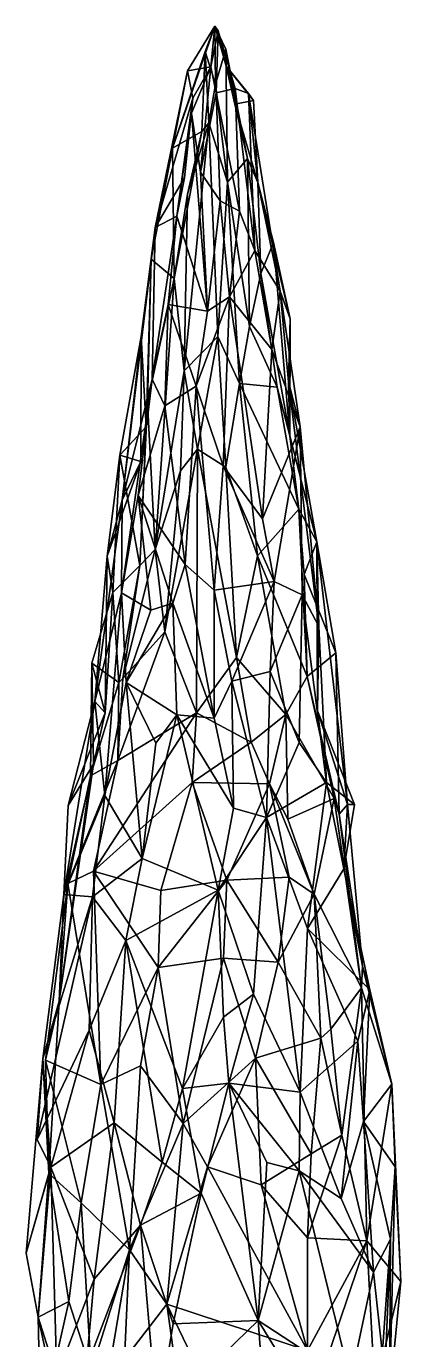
# Model space of a CAD drawing. Extents: x -32.9 to 43.9, y -5.6 to 4.3.
# Drawn here: x 16.423 to 17.236, y 1.401 to 4.252 of the extents above; entities that cross this region are included whole.
import ezdxf

# ---------------------------------------------------------------- set-up
doc = ezdxf.new("R2010")
doc.units = 0
doc.layers.add('Mesh28', color=84, linetype='CONTINUOUS')

msp = doc.modelspace()

# ---------------------------------------------------------------- meshes
at = {"layer": 'Mesh28', "color": 84}
mesh = msp.add_polyface(dxfattribs=at)
corners = [(16.876772, 4.116611, -39.86496), (16.857472, 4.164695, -39.933616), (16.906159, 4.105931, -39.914734), (16.919345, 3.764742, -39.831693), (16.876772, 4.116611, -39.86496), (16.906159, 4.105931, -39.914734), (16.919345, 3.764742, -39.831693), (16.885936, 3.850032, -39.807013), (16.876772, 4.116611, -39.86496), (16.835479, 4.107013, -39.849235), (16.839941, 4.241869, -39.900574), (16.876772, 4.116611, -39.86496), (16.835479, 4.107013, -39.849235), (16.82394, 4.163579, -39.917565), (16.839941, 4.241869, -39.900574), (16.766774, 3.922232, -39.906361), (16.784767, 4.095188, -39.916974), (16.750562, 3.839637, -39.853462), (16.703166, 3.814591, -39.902758), (16.740767, 3.987175, -39.989406), (16.773513, 4.154432, -39.937886), (16.740767, 3.987175, -39.989406), (16.832716, 4.251515, -39.934559), (16.773513, 4.154432, -39.937886), (16.819615, 4.042203, -40.011017), (16.811485, 4.196697, -39.970204), (16.804417, 4.023118, -39.981887), (16.860532, 3.913082, -40.025332), (16.903666, 3.964512, -40.025263), (16.856422, 4.201807, -39.973559), (16.903666, 3.964512, -40.025263), (16.92623, 3.912404, -39.957849), (16.875947, 4.082152, -39.968313), (16.916787, 4.090398, -39.94149), (16.857472, 4.164695, -39.933616), (16.875947, 4.082152, -39.968313), (16.903666, 3.964512, -40.025263), (16.875947, 4.082152, -39.968313), (16.856422, 4.201807, -39.973559), (16.860532, 3.913082, -40.025332), (16.833841, 4.125896, -39.984315), (16.819615, 4.042203, -40.011017), (16.766024, 3.503668, -40.086616), (16.819615, 4.042203, -40.011017), (16.773718, 3.887388, -40.052294), (16.694534, 3.745658, -39.970388), (16.744723, 3.703802, -40.037571), (16.740767, 3.987175, -39.989406), (16.740767, 3.987175, -39.989406), (16.811485, 4.196697, -39.970204), (16.832716, 4.251515, -39.934559), (16.804417, 4.023118, -39.981887), (16.811485, 4.196697, -39.970204), (16.740767, 3.987175, -39.989406), (16.766774, 3.922232, -39.906361), (16.703166, 3.814591, -39.902758), (16.784767, 4.095188, -39.916974), (16.703166, 3.814591, -39.902758), (16.766774, 3.922232, -39.906361), (16.750562, 3.839637, -39.853462), (16.78235, 4.063021, -39.868527), (16.784767, 4.095188, -39.916974), (16.82394, 4.163579, -39.917565), (16.750562, 3.839637, -39.853462), (16.784767, 4.095188, -39.916974), (16.78235, 4.063021, -39.868527), (16.801563, 3.934867, -39.818959), (16.835479, 4.107013, -39.849235), (16.844659, 3.872961, -39.829765), (16.885936, 3.850032, -39.807013), (16.844659, 3.872961, -39.829765), (16.835479, 4.107013, -39.849235), (16.835479, 4.107013, -39.849235), (16.876772, 4.116611, -39.86496), (16.885936, 3.850032, -39.807013), (16.974556, 3.676275, -39.884654), (16.906159, 4.105931, -39.914734), (16.92623, 3.912404, -39.957849), (16.906159, 4.105931, -39.914734), (16.857472, 4.164695, -39.933616), (16.916787, 4.090398, -39.94149), (16.82394, 4.163579, -39.917565), (16.784767, 4.095188, -39.916974), (16.773513, 4.154432, -39.937886), (16.773513, 4.154432, -39.937886), (16.832716, 4.251515, -39.934559), (16.82394, 4.163579, -39.917565), (16.801563, 3.934867, -39.818959), (16.82394, 4.163579, -39.917565), (16.835479, 4.107013, -39.849235), (16.78235, 4.063021, -39.868527), (16.82394, 4.163579, -39.917565), (16.801563, 3.934867, -39.818959), (16.819615, 4.042203, -40.011017), (16.804417, 4.023118, -39.981887), (16.773718, 3.887388, -40.052294), (16.839941, 4.241869, -39.900574), (16.832716, 4.251515, -39.934559), (16.857472, 4.164695, -39.933616), (16.857472, 4.164695, -39.933616), (16.832716, 4.251515, -39.934559), (16.856422, 4.201807, -39.973559), (16.856422, 4.201807, -39.973559), (16.832716, 4.251515, -39.934559), (16.833841, 4.125896, -39.984315), (16.833841, 4.125896, -39.984315), (16.832716, 4.251515, -39.934559), (16.811485, 4.196697, -39.970204), (16.82394, 4.163579, -39.917565), (16.832716, 4.251515, -39.934559), (16.839941, 4.241869, -39.900574), (16.860532, 3.913082, -40.025332), (16.856422, 4.201807, -39.973559), (16.833841, 4.125896, -39.984315), (16.857472, 4.164695, -39.933616), (16.856422, 4.201807, -39.973559), (16.875947, 4.082152, -39.968313), (16.92623, 3.912404, -39.957849), (16.916787, 4.090398, -39.94149), (16.875947, 4.082152, -39.968313), (16.932358, 3.714574, -40.017528), (16.960042, 3.782529, -39.990153), (16.92623, 3.912404, -39.957849), (16.92623, 3.912404, -39.957849), (16.903666, 3.964512, -40.025263), (16.932358, 3.714574, -40.017528), (16.90767, 3.599933, -40.062051), (16.903666, 3.964512, -40.025263), (16.860532, 3.913082, -40.025332), (16.816903, 3.63292, -39.789718), (16.750562, 3.839637, -39.853462), (16.78235, 4.063021, -39.868527), (16.78235, 4.063021, -39.868527), (16.801563, 3.934867, -39.818959), (16.816903, 3.63292, -39.789718), (16.839353, 3.578186, -40.091116), (16.860532, 3.913082, -40.025332), (16.819615, 4.042203, -40.011017), (16.833841, 4.125896, -39.984315), (16.811485, 4.196697, -39.970204), (16.819615, 4.042203, -40.011017), (16.773718, 3.887388, -40.052294), (16.804417, 4.023118, -39.981887), (16.744723, 3.703802, -40.037571), (16.744723, 3.703802, -40.037571), (16.804417, 4.023118, -39.981887), (16.740767, 3.987175, -39.989406), (16.740767, 3.987175, -39.989406), (16.703166, 3.814591, -39.902758), (16.694534, 3.745658, -39.970388), (16.773513, 4.154432, -39.937886), (16.784767, 4.095188, -39.916974), (16.703166, 3.814591, -39.902758), (16.816903, 3.63292, -39.789718), (16.801563, 3.934867, -39.818959), (16.844659, 3.872961, -39.829765), (16.876772, 4.116611, -39.86496), (16.839941, 4.241869, -39.900574), (16.857472, 4.164695, -39.933616), (16.919345, 3.764742, -39.831693), (16.906159, 4.105931, -39.914734), (16.974556, 3.676275, -39.884654), (16.92623, 3.912404, -39.957849), (16.906159, 4.105931, -39.914734), (16.916787, 4.090398, -39.94149)]
mesh.append_faces([[corners[k] for k in face] for face in [(0, 1, 2), (3, 4, 5), (6, 7, 8), (9, 10, 11), (12, 13, 14), (15, 16, 17), (18, 19, 20), (21, 22, 23), (24, 25, 26), (27, 28, 29), (30, 31, 32), (33, 34, 35), (36, 37, 38), (39, 40, 41), (42, 43, 44), (45, 46, 47), (48, 49, 50), (51, 52, 53), (54, 55, 56), (57, 58, 59), (60, 61, 62), (63, 64, 65), (66, 67, 68), (69, 70, 71), (72, 73, 74), (75, 76, 77), (78, 79, 80), (81, 82, 83), (84, 85, 86), (87, 88, 89), (90, 91, 92), (93, 94, 95), (96, 97, 98), (99, 100, 101), (102, 103, 104), (105, 106, 107), (108, 109, 110), (111, 112, 113), (114, 115, 116), (117, 118, 119), (120, 121, 122), (123, 124, 125), (126, 127, 128), (129, 130, 131), (132, 133, 134), (135, 136, 137), (138, 139, 140), (141, 142, 143), (144, 145, 146), (147, 148, 149), (150, 151, 152), (153, 154, 155), (156, 157, 158), (159, 160, 161), (162, 163, 164)]], dxfattribs={"color": 84})
mesh = msp.add_polyface(dxfattribs=at)
corners = [(16.96833, 3.468302, -40.092959), (16.90767, 3.599933, -40.062051), (16.886177, 3.475889, -40.102587), (16.683253, 3.381708, -40.0077), (16.694534, 3.745658, -39.970388), (16.672511, 3.578468, -39.934789), (16.686407, 3.434586, -40.058353), (16.694534, 3.745658, -39.970388), (16.683253, 3.381708, -40.0077), (16.631525, 3.222966, -39.880112), (16.703166, 3.814591, -39.902758), (16.696402, 3.48556, -39.849532), (16.768286, 3.083289, -39.698517), (16.724162, 3.4277, -39.794611), (16.792422, 3.470656, -39.776719), (16.995692, 3.362245, -39.990619), (16.992946, 3.47954, -39.921271), (16.996269, 3.616369, -39.941522), (17.018111, 3.382366, -39.86757), (16.956603, 3.5497, -39.81688), (16.974556, 3.676275, -39.884654), (16.666186, 3.232841, -39.801386), (16.696402, 3.48556, -39.849532), (16.724162, 3.4277, -39.794611), (16.672158, 3.306852, -39.919311), (16.626418, 3.320793, -39.975805), (16.672511, 3.578468, -39.934789), (16.925125, 3.102401, -40.149939), (16.886177, 3.475889, -40.102587), (16.85625, 3.294665, -40.102641), (16.794832, 3.333787, -40.131031), (16.839353, 3.578186, -40.091116), (16.766024, 3.503668, -40.086616), (16.886177, 3.475889, -40.102587), (17.015265, 3.203485, -40.085344), (16.96833, 3.468302, -40.092959), (16.886177, 3.475889, -40.102587), (16.860532, 3.913082, -40.025332), (16.839353, 3.578186, -40.091116), (16.731184, 3.64789, -39.802126), (16.696402, 3.48556, -39.849532), (16.750562, 3.839637, -39.853462), (16.731184, 3.64789, -39.802126), (16.750562, 3.839637, -39.853462), (16.816903, 3.63292, -39.789718), (16.864403, 3.664339, -39.77999), (16.816903, 3.63292, -39.789718), (16.844659, 3.872961, -39.829765), (16.919345, 3.764742, -39.831693), (16.864403, 3.664339, -39.77999), (16.885936, 3.850032, -39.807013), (16.974556, 3.676275, -39.884654), (16.956603, 3.5497, -39.81688), (16.919345, 3.764742, -39.831693), (16.996269, 3.616369, -39.941522), (16.974556, 3.676275, -39.884654), (16.92623, 3.912404, -39.957849), (16.960042, 3.782529, -39.990153), (16.932358, 3.714574, -40.017528), (16.995692, 3.362245, -39.990619), (16.995692, 3.362245, -39.990619), (16.996269, 3.616369, -39.941522), (16.960042, 3.782529, -39.990153), (16.703461, 3.115593, -40.121665), (16.758431, 3.286853, -40.10167), (16.766024, 3.503668, -40.086616), (16.766024, 3.503668, -40.086616), (16.744723, 3.703802, -40.037571), (16.703461, 3.115593, -40.121665), (16.794832, 3.333787, -40.131031), (16.766024, 3.503668, -40.086616), (16.758431, 3.286853, -40.10167), (16.626418, 3.320793, -39.975805), (16.683253, 3.381708, -40.0077), (16.672511, 3.578468, -39.934789), (16.792422, 3.470656, -39.776719), (16.724162, 3.4277, -39.794611), (16.731184, 3.64789, -39.802126), (16.731184, 3.64789, -39.802126), (16.816903, 3.63292, -39.789718), (16.792422, 3.470656, -39.776719), (16.936223, 3.182172, -39.733902), (16.850598, 3.297528, -39.730898), (16.864403, 3.664339, -39.77999), (16.864403, 3.664339, -39.77999), (16.956603, 3.5497, -39.81688), (16.936223, 3.182172, -39.733902), (16.864403, 3.664339, -39.77999), (16.919345, 3.764742, -39.831693), (16.956603, 3.5497, -39.81688), (16.992946, 3.47954, -39.921271), (17.018111, 3.382366, -39.86757), (16.974556, 3.676275, -39.884654), (16.974556, 3.676275, -39.884654), (16.996269, 3.616369, -39.941522), (16.992946, 3.47954, -39.921271), (16.992946, 3.47954, -39.921271), (16.995692, 3.362245, -39.990619), (17.054575, 3.132721, -39.98862), (16.936223, 3.182172, -39.733902), (16.956603, 3.5497, -39.81688), (17.018111, 3.382366, -39.86757), (16.864403, 3.664339, -39.77999), (16.850598, 3.297528, -39.730898), (16.792422, 3.470656, -39.776719), (16.792422, 3.470656, -39.776719), (16.816903, 3.63292, -39.789718), (16.864403, 3.664339, -39.77999), (16.696402, 3.48556, -39.849532), (16.731184, 3.64789, -39.802126), (16.724162, 3.4277, -39.794611), (16.631525, 3.222966, -39.880112), (16.672158, 3.306852, -39.919311), (16.672511, 3.578468, -39.934789), (16.672511, 3.578468, -39.934789), (16.703166, 3.814591, -39.902758), (16.631525, 3.222966, -39.880112), (16.669534, 3.08143, -40.073718), (16.686407, 3.434586, -40.058353), (16.683253, 3.381708, -40.0077), (16.744723, 3.703802, -40.037571), (16.694534, 3.745658, -39.970388), (16.686407, 3.434586, -40.058353), (16.703461, 3.115593, -40.121665), (16.744723, 3.703802, -40.037571), (16.686407, 3.434586, -40.058353), (16.839353, 3.578186, -40.091116), (16.794832, 3.333787, -40.131031), (16.85625, 3.294665, -40.102641), (16.85625, 3.294665, -40.102641), (16.886177, 3.475889, -40.102587), (16.839353, 3.578186, -40.091116), (16.96833, 3.468302, -40.092959), (16.995692, 3.362245, -39.990619), (16.932358, 3.714574, -40.017528), (16.932358, 3.714574, -40.017528), (16.90767, 3.599933, -40.062051), (16.96833, 3.468302, -40.092959), (17.015265, 3.203485, -40.085344), (16.995692, 3.362245, -39.990619), (16.96833, 3.468302, -40.092959), (16.860532, 3.913082, -40.025332), (16.886177, 3.475889, -40.102587), (16.90767, 3.599933, -40.062051), (16.932358, 3.714574, -40.017528), (16.903666, 3.964512, -40.025263), (16.90767, 3.599933, -40.062051), (16.839353, 3.578186, -40.091116), (16.819615, 4.042203, -40.011017), (16.766024, 3.503668, -40.086616), (16.766024, 3.503668, -40.086616), (16.773718, 3.887388, -40.052294), (16.744723, 3.703802, -40.037571), (16.672511, 3.578468, -39.934789), (16.694534, 3.745658, -39.970388), (16.703166, 3.814591, -39.902758), (16.703166, 3.814591, -39.902758), (16.750562, 3.839637, -39.853462), (16.696402, 3.48556, -39.849532), (16.844659, 3.872961, -39.829765), (16.885936, 3.850032, -39.807013), (16.864403, 3.664339, -39.77999), (16.996269, 3.616369, -39.941522), (16.92623, 3.912404, -39.957849), (16.960042, 3.782529, -39.990153)]
mesh.append_faces([[corners[k] for k in face] for face in [(0, 1, 2), (3, 4, 5), (6, 7, 8), (9, 10, 11), (12, 13, 14), (15, 16, 17), (18, 19, 20), (21, 22, 23), (24, 25, 26), (27, 28, 29), (30, 31, 32), (33, 34, 35), (36, 37, 38), (39, 40, 41), (42, 43, 44), (45, 46, 47), (48, 49, 50), (51, 52, 53), (54, 55, 56), (57, 58, 59), (60, 61, 62), (63, 64, 65), (66, 67, 68), (69, 70, 71), (72, 73, 74), (75, 76, 77), (78, 79, 80), (81, 82, 83), (84, 85, 86), (87, 88, 89), (90, 91, 92), (93, 94, 95), (96, 97, 98), (99, 100, 101), (102, 103, 104), (105, 106, 107), (108, 109, 110), (111, 112, 113), (114, 115, 116), (117, 118, 119), (120, 121, 122), (123, 124, 125), (126, 127, 128), (129, 130, 131), (132, 133, 134), (135, 136, 137), (138, 139, 140), (141, 142, 143), (144, 145, 146), (147, 148, 149), (150, 151, 152), (153, 154, 155), (156, 157, 158), (159, 160, 161), (162, 163, 164)]], dxfattribs={"color": 84})
mesh = msp.add_polyface(dxfattribs=at)
corners = [(17.033442, 2.839885, -40.07519), (17.095377, 2.891846, -40.027824), (17.026827, 3.061843, -40.069429), (16.879426, 2.881636, -40.169054), (16.986823, 2.757714, -40.166722), (16.925125, 3.102401, -40.149939), (16.741654, 2.999343, -39.723413), (16.768286, 3.083289, -39.698517), (16.83117, 2.749375, -39.705141), (17.022654, 3.017675, -39.776297), (16.952838, 2.850735, -39.696963), (16.961758, 3.04653, -39.747217), (16.952838, 2.850735, -39.696963), (16.869513, 2.830357, -39.685633), (16.961758, 3.04653, -39.747217), (17.0588, 2.948374, -39.892034), (17.022654, 3.017675, -39.776297), (17.018111, 3.382366, -39.86757), (17.054575, 3.132721, -39.98862), (17.0588, 2.948374, -39.892034), (16.992946, 3.47954, -39.921271), (17.022654, 3.017675, -39.776297), (16.961758, 3.04653, -39.747217), (17.018111, 3.382366, -39.86757), (16.741654, 2.999343, -39.723413), (16.666186, 3.232841, -39.801386), (16.768286, 3.083289, -39.698517), (16.961758, 3.04653, -39.747217), (16.830958, 3.027608, -39.703842), (16.850598, 3.297528, -39.730898), (16.630279, 3.021529, -39.842826), (16.696402, 3.48556, -39.849532), (16.666186, 3.232841, -39.801386), (16.630279, 3.021529, -39.842826), (16.631525, 3.222966, -39.880112), (16.696402, 3.48556, -39.849532), (16.572031, 2.785943, -39.871728), (16.631525, 3.222966, -39.880112), (16.630279, 3.021529, -39.842826), (16.693416, 2.984443, -39.787111), (16.666186, 3.232841, -39.801386), (16.741654, 2.999343, -39.723413), (16.572031, 2.785943, -39.871728), (16.598952, 3.101157, -39.918399), (16.631525, 3.222966, -39.880112), (16.598952, 3.101157, -39.918399), (16.672158, 3.306852, -39.919311), (16.631525, 3.222966, -39.880112), (16.598952, 3.101157, -39.918399), (16.626418, 3.320793, -39.975805), (16.672158, 3.306852, -39.919311), (16.611109, 3.022413, -39.983768), (16.626418, 3.320793, -39.975805), (16.598952, 3.101157, -39.918399), (16.594706, 2.761068, -39.937059), (16.598952, 3.101157, -39.918399), (16.572031, 2.785943, -39.871728), (16.723897, 2.937087, -40.16768), (16.758431, 3.286853, -40.10167), (16.703461, 3.115593, -40.121665), (16.669534, 3.08143, -40.073718), (16.703461, 3.115593, -40.121665), (16.686407, 3.434586, -40.058353), (16.633213, 2.835918, -40.110897), (16.669534, 3.08143, -40.073718), (16.624289, 2.8274, -40.062589), (16.79263, 2.761555, -40.221759), (16.879426, 2.881636, -40.169054), (16.794832, 3.333787, -40.131031), (17.054575, 3.132721, -39.98862), (16.995692, 3.362245, -39.990619), (17.015265, 3.203485, -40.085344), (17.026827, 3.061843, -40.069429), (17.054575, 3.132721, -39.98862), (17.015265, 3.203485, -40.085344), (17.033442, 2.839885, -40.07519), (17.015265, 3.203485, -40.085344), (16.925125, 3.102401, -40.149939), (16.925125, 3.102401, -40.149939), (17.015265, 3.203485, -40.085344), (16.886177, 3.475889, -40.102587), (17.033442, 2.839885, -40.07519), (17.026827, 3.061843, -40.069429), (17.015265, 3.203485, -40.085344), (16.986823, 2.757714, -40.166722), (17.033442, 2.839885, -40.07519), (16.925125, 3.102401, -40.149939), (17.095377, 2.891846, -40.027824), (17.054575, 3.132721, -39.98862), (17.026827, 3.061843, -40.069429), (16.723897, 2.937087, -40.16768), (16.703461, 3.115593, -40.121665), (16.633213, 2.835918, -40.110897), (16.624289, 2.8274, -40.062589), (16.611109, 3.022413, -39.983768), (16.565506, 2.869277, -39.981289), (16.630279, 3.021529, -39.842826), (16.693416, 2.984443, -39.787111), (16.639997, 2.827451, -39.772393), (17.018111, 3.382366, -39.86757), (16.992946, 3.47954, -39.921271), (17.0588, 2.948374, -39.892034), (17.055335, 2.76573, -39.864556), (17.0588, 2.948374, -39.892034), (17.054575, 3.132721, -39.98862), (17.018111, 3.382366, -39.86757), (16.961758, 3.04653, -39.747217), (16.936223, 3.182172, -39.733902), (16.850598, 3.297528, -39.730898), (16.936223, 3.182172, -39.733902), (16.961758, 3.04653, -39.747217), (16.768286, 3.083289, -39.698517), (16.792422, 3.470656, -39.776719), (16.830958, 3.027608, -39.703842), (16.666186, 3.232841, -39.801386), (16.724162, 3.4277, -39.794611), (16.768286, 3.083289, -39.698517), (16.830958, 3.027608, -39.703842), (16.792422, 3.470656, -39.776719), (16.850598, 3.297528, -39.730898), (16.830958, 3.027608, -39.703842), (16.869513, 2.830357, -39.685633), (16.83117, 2.749375, -39.705141), (16.83117, 2.749375, -39.705141), (16.768286, 3.083289, -39.698517), (16.830958, 3.027608, -39.703842), (16.830958, 3.027608, -39.703842), (16.961758, 3.04653, -39.747217), (16.869513, 2.830357, -39.685633), (16.630279, 3.021529, -39.842826), (16.666186, 3.232841, -39.801386), (16.693416, 2.984443, -39.787111), (16.639997, 2.827451, -39.772393), (16.693416, 2.984443, -39.787111), (16.741654, 2.999343, -39.723413), (16.611109, 3.022413, -39.983768), (16.624289, 2.8274, -40.062589), (16.669534, 3.08143, -40.073718), (16.669534, 3.08143, -40.073718), (16.626418, 3.320793, -39.975805), (16.611109, 3.022413, -39.983768), (16.669534, 3.08143, -40.073718), (16.683253, 3.381708, -40.0077), (16.626418, 3.320793, -39.975805), (16.594706, 2.761068, -39.937059), (16.565506, 2.869277, -39.981289), (16.611109, 3.022413, -39.983768), (16.611109, 3.022413, -39.983768), (16.598952, 3.101157, -39.918399), (16.594706, 2.761068, -39.937059), (16.794832, 3.333787, -40.131031), (16.758431, 3.286853, -40.10167), (16.723897, 2.937087, -40.16768), (16.703461, 3.115593, -40.121665), (16.669534, 3.08143, -40.073718), (16.633213, 2.835918, -40.110897), (16.925125, 3.102401, -40.149939), (16.85625, 3.294665, -40.102641), (16.879426, 2.881636, -40.169054), (16.879426, 2.881636, -40.169054), (16.85625, 3.294665, -40.102641), (16.794832, 3.333787, -40.131031), (16.79263, 2.761555, -40.221759), (16.794832, 3.333787, -40.131031), (16.723897, 2.937087, -40.16768)]
mesh.append_faces([[corners[k] for k in face] for face in [(0, 1, 2), (3, 4, 5), (6, 7, 8), (9, 10, 11), (12, 13, 14), (15, 16, 17), (18, 19, 20), (21, 22, 23), (24, 25, 26), (27, 28, 29), (30, 31, 32), (33, 34, 35), (36, 37, 38), (39, 40, 41), (42, 43, 44), (45, 46, 47), (48, 49, 50), (51, 52, 53), (54, 55, 56), (57, 58, 59), (60, 61, 62), (63, 64, 65), (66, 67, 68), (69, 70, 71), (72, 73, 74), (75, 76, 77), (78, 79, 80), (81, 82, 83), (84, 85, 86), (87, 88, 89), (90, 91, 92), (93, 94, 95), (96, 97, 98), (99, 100, 101), (102, 103, 104), (105, 106, 107), (108, 109, 110), (111, 112, 113), (114, 115, 116), (117, 118, 119), (120, 121, 122), (123, 124, 125), (126, 127, 128), (129, 130, 131), (132, 133, 134), (135, 136, 137), (138, 139, 140), (141, 142, 143), (144, 145, 146), (147, 148, 149), (150, 151, 152), (153, 154, 155), (156, 157, 158), (159, 160, 161), (162, 163, 164)]], dxfattribs={"color": 84})
mesh = msp.add_polyface(dxfattribs=at)
corners = [(17.033442, 2.839885, -40.07519), (17.102589, 2.541542, -39.972806), (17.095377, 2.891846, -40.027824), (16.911278, 2.697583, -40.233847), (16.986823, 2.757714, -40.166722), (16.879426, 2.881636, -40.169054), (16.562802, 2.624627, -40.060635), (16.565506, 2.869277, -39.981289), (16.569465, 2.650072, -39.990075), (17.015748, 2.696832, -39.742208), (16.952838, 2.850735, -39.696963), (17.022654, 3.017675, -39.776297), (17.120984, 2.562321, -39.932953), (17.135817, 2.562356, -39.856426), (17.055335, 2.76573, -39.864556), (17.135817, 2.562356, -39.856426), (17.075487, 2.610206, -39.816189), (17.055335, 2.76573, -39.864556), (17.075487, 2.610206, -39.816189), (16.945059, 2.533952, -39.681131), (17.015748, 2.696832, -39.742208), (17.075487, 2.610206, -39.816189), (17.015748, 2.696832, -39.742208), (17.022654, 3.017675, -39.776297), (16.675154, 2.44488, -39.69126), (16.704383, 2.695807, -39.737868), (16.750042, 2.757299, -39.695994), (16.621766, 2.657911, -40.158017), (16.624289, 2.8274, -40.062589), (16.562802, 2.624627, -40.060635), (16.514015, 2.559941, -39.941385), (16.594706, 2.761068, -39.937059), (16.572031, 2.785943, -39.871728), (16.621766, 2.657911, -40.158017), (16.633213, 2.835918, -40.110897), (16.624289, 2.8274, -40.062589), (16.783431, 2.61041, -40.237962), (16.951202, 2.607042, -40.21424), (16.911278, 2.697583, -40.233847), (17.091796, 2.575441, -40.104909), (17.102589, 2.541542, -39.972806), (17.033442, 2.839885, -40.07519), (16.951202, 2.607042, -40.21424), (16.991076, 2.530196, -40.155001), (16.986823, 2.757714, -40.166722), (16.621766, 2.657911, -40.158017), (16.79263, 2.761555, -40.221759), (16.723897, 2.937087, -40.16768), (16.723897, 2.937087, -40.16768), (16.633213, 2.835918, -40.110897), (16.621766, 2.657911, -40.158017), (16.624289, 2.8274, -40.062589), (16.565506, 2.869277, -39.981289), (16.562802, 2.624627, -40.060635), (16.630279, 3.021529, -39.842826), (16.639997, 2.827451, -39.772393), (16.593685, 2.58191, -39.791247), (16.572031, 2.785943, -39.871728), (16.630279, 3.021529, -39.842826), (16.593685, 2.58191, -39.791247), (16.750042, 2.757299, -39.695994), (16.704383, 2.695807, -39.737868), (16.639997, 2.827451, -39.772393), (16.639997, 2.827451, -39.772393), (16.741654, 2.999343, -39.723413), (16.750042, 2.757299, -39.695994), (16.741654, 2.999343, -39.723413), (16.83117, 2.749375, -39.705141), (16.750042, 2.757299, -39.695994), (17.0588, 2.948374, -39.892034), (17.055335, 2.76573, -39.864556), (17.075487, 2.610206, -39.816189), (17.075487, 2.610206, -39.816189), (17.022654, 3.017675, -39.776297), (17.0588, 2.948374, -39.892034), (17.095377, 2.891846, -40.027824), (17.102589, 2.541542, -39.972806), (17.120984, 2.562321, -39.932953), (17.120984, 2.562321, -39.932953), (17.054575, 3.132721, -39.98862), (17.095377, 2.891846, -40.027824), (17.112598, 2.422958, -39.811466), (17.135817, 2.562356, -39.856426), (17.120984, 2.562321, -39.932953), (17.075487, 2.610206, -39.816189), (17.135817, 2.562356, -39.856426), (17.112598, 2.422958, -39.811466), (17.054575, 3.132721, -39.98862), (17.120984, 2.562321, -39.932953), (17.055335, 2.76573, -39.864556), (16.945059, 2.533952, -39.681131), (16.873367, 2.554245, -39.669506), (16.869513, 2.830357, -39.685633), (16.869513, 2.830357, -39.685633), (16.952838, 2.850735, -39.696963), (16.945059, 2.533952, -39.681131), (16.945059, 2.533952, -39.681131), (16.952838, 2.850735, -39.696963), (17.015748, 2.696832, -39.742208), (16.675154, 2.44488, -39.69126), (16.750042, 2.757299, -39.695994), (16.839809, 2.376156, -39.64819), (16.83117, 2.749375, -39.705141), (16.869513, 2.830357, -39.685633), (16.873367, 2.554245, -39.669506), (16.750042, 2.757299, -39.695994), (16.83117, 2.749375, -39.705141), (16.873367, 2.554245, -39.669506), (16.750042, 2.757299, -39.695994), (16.873367, 2.554245, -39.669506), (16.839809, 2.376156, -39.64819), (16.572031, 2.785943, -39.871728), (16.593685, 2.58191, -39.791247), (16.50507, 2.366689, -39.950594), (16.639997, 2.827451, -39.772393), (16.704383, 2.695807, -39.737868), (16.675154, 2.44488, -39.69126), (16.593685, 2.58191, -39.791247), (16.639997, 2.827451, -39.772393), (16.675154, 2.44488, -39.69126), (16.621766, 2.657911, -40.158017), (16.562802, 2.624627, -40.060635), (16.513539, 2.390569, -40.070439), (16.569465, 2.650072, -39.990075), (16.514015, 2.559941, -39.941385), (16.50507, 2.366689, -39.950594), (16.50507, 2.366689, -39.950594), (16.514015, 2.559941, -39.941385), (16.572031, 2.785943, -39.871728), (16.569465, 2.650072, -39.990075), (16.594706, 2.761068, -39.937059), (16.514015, 2.559941, -39.941385), (16.569465, 2.650072, -39.990075), (16.565506, 2.869277, -39.981289), (16.594706, 2.761068, -39.937059), (16.79263, 2.761555, -40.221759), (16.621766, 2.657911, -40.158017), (16.569522, 2.417653, -40.154318), (16.783431, 2.61041, -40.237962), (16.79263, 2.761555, -40.221759), (16.569522, 2.417653, -40.154318), (16.951202, 2.607042, -40.21424), (16.783431, 2.61041, -40.237962), (16.859009, 2.397928, -40.274091), (16.986823, 2.757714, -40.166722), (16.911278, 2.697583, -40.233847), (16.951202, 2.607042, -40.21424), (16.783431, 2.61041, -40.237962), (16.911278, 2.697583, -40.233847), (16.79263, 2.761555, -40.221759), (16.911278, 2.697583, -40.233847), (16.879426, 2.881636, -40.169054), (16.79263, 2.761555, -40.221759), (17.048354, 2.367477, -40.209009), (16.991076, 2.530196, -40.155001), (16.951202, 2.607042, -40.21424), (16.986823, 2.757714, -40.166722), (16.991076, 2.530196, -40.155001), (17.091796, 2.575441, -40.104909), (17.091796, 2.575441, -40.104909), (17.033442, 2.839885, -40.07519), (16.986823, 2.757714, -40.166722), (17.091796, 2.575441, -40.104909), (16.991076, 2.530196, -40.155001), (17.048354, 2.367477, -40.209009)]
mesh.append_faces([[corners[k] for k in face] for face in [(0, 1, 2), (3, 4, 5), (6, 7, 8), (9, 10, 11), (12, 13, 14), (15, 16, 17), (18, 19, 20), (21, 22, 23), (24, 25, 26), (27, 28, 29), (30, 31, 32), (33, 34, 35), (36, 37, 38), (39, 40, 41), (42, 43, 44), (45, 46, 47), (48, 49, 50), (51, 52, 53), (54, 55, 56), (57, 58, 59), (60, 61, 62), (63, 64, 65), (66, 67, 68), (69, 70, 71), (72, 73, 74), (75, 76, 77), (78, 79, 80), (81, 82, 83), (84, 85, 86), (87, 88, 89), (90, 91, 92), (93, 94, 95), (96, 97, 98), (99, 100, 101), (102, 103, 104), (105, 106, 107), (108, 109, 110), (111, 112, 113), (114, 115, 116), (117, 118, 119), (120, 121, 122), (123, 124, 125), (126, 127, 128), (129, 130, 131), (132, 133, 134), (135, 136, 137), (138, 139, 140), (141, 142, 143), (144, 145, 146), (147, 148, 149), (150, 151, 152), (153, 154, 155), (156, 157, 158), (159, 160, 161), (162, 163, 164)]], dxfattribs={"color": 84})
mesh = msp.add_polyface(dxfattribs=at)
corners = [(17.151546, 2.16466, -40.105527), (17.091796, 2.575441, -40.104909), (17.048354, 2.367477, -40.209009), (16.920775, 2.011715, -40.306673), (16.97007, 2.219743, -40.253423), (16.851535, 2.229096, -40.309791), (16.97007, 2.219743, -40.253423), (16.859009, 2.397928, -40.274091), (16.851535, 2.229096, -40.309791), (16.465085, 2.007478, -40.081416), (16.585076, 1.954205, -40.219979), (16.513539, 2.390569, -40.070439), (16.559653, 2.072716, -39.729228), (16.446786, 1.835082, -39.838665), (16.567176, 2.362211, -39.809935), (16.567176, 2.362211, -39.809935), (16.459118, 2.009964, -39.906412), (16.50507, 2.366689, -39.950594), (16.446786, 1.835082, -39.838665), (16.459118, 2.009964, -39.906412), (16.567176, 2.362211, -39.809935), (16.762368, 1.94559, -39.58696), (16.639542, 2.266903, -39.666636), (16.839809, 2.376156, -39.64819), (16.675154, 2.44488, -39.69126), (17.017933, 1.938037, -39.630151), (16.945059, 2.533952, -39.681131), (17.033924, 2.293414, -39.706302), (16.916456, 2.150724, -39.647336), (16.839809, 2.376156, -39.64819), (16.945059, 2.533952, -39.681131), (17.153297, 2.211366, -39.945459), (17.102589, 2.541542, -39.972806), (17.151546, 2.16466, -40.105527), (17.169509, 2.159767, -39.855232), (17.153297, 2.211366, -39.945459), (17.217155, 1.95519, -40.050389), (17.017933, 1.938037, -39.630151), (17.033924, 2.293414, -39.706302), (17.14326, 2.048781, -39.741099), (17.033924, 2.293414, -39.706302), (17.112598, 2.422958, -39.811466), (17.169509, 2.159767, -39.855232), (16.916456, 2.150724, -39.647336), (16.851852, 2.100849, -39.594735), (16.839809, 2.376156, -39.64819), (16.762368, 1.94559, -39.58696), (16.839809, 2.376156, -39.64819), (16.851852, 2.100849, -39.594735), (16.50507, 2.366689, -39.950594), (16.593685, 2.58191, -39.791247), (16.567176, 2.362211, -39.809935), (16.459118, 2.009964, -39.906412), (16.494525, 2.135103, -39.986711), (16.50507, 2.366689, -39.950594), (16.994082, 2.404251, -40.25592), (16.951202, 2.607042, -40.21424), (16.859009, 2.397928, -40.274091), (16.715099, 2.375729, -40.273358), (16.859009, 2.397928, -40.274091), (16.783431, 2.61041, -40.237962), (17.151546, 2.16466, -40.105527), (17.102589, 2.541542, -39.972806), (17.091796, 2.575441, -40.104909), (17.084633, 2.074975, -40.147849), (17.048354, 2.367477, -40.209009), (17.062594, 2.055104, -40.224422), (17.151546, 2.16466, -40.105527), (17.048354, 2.367477, -40.209009), (17.084633, 2.074975, -40.147849), (16.97007, 2.219743, -40.253423), (16.994082, 2.404251, -40.25592), (16.859009, 2.397928, -40.274091), (16.465085, 2.007478, -40.081416), (16.513539, 2.390569, -40.070439), (16.494525, 2.135103, -39.986711), (16.585076, 1.954205, -40.219979), (16.569522, 2.417653, -40.154318), (16.513539, 2.390569, -40.070439), (16.916456, 2.150724, -39.647336), (16.945059, 2.533952, -39.681131), (17.017933, 1.938037, -39.630151), (17.153297, 2.211366, -39.945459), (17.169509, 2.159767, -39.855232), (17.112598, 2.422958, -39.811466), (17.112598, 2.422958, -39.811466), (17.120984, 2.562321, -39.932953), (17.153297, 2.211366, -39.945459), (17.153297, 2.211366, -39.945459), (17.151546, 2.16466, -40.105527), (17.217155, 1.95519, -40.050389), (17.153297, 2.211366, -39.945459), (17.120984, 2.562321, -39.932953), (17.102589, 2.541542, -39.972806), (17.075487, 2.610206, -39.816189), (17.112598, 2.422958, -39.811466), (17.033924, 2.293414, -39.706302), (17.033924, 2.293414, -39.706302), (16.945059, 2.533952, -39.681131), (17.075487, 2.610206, -39.816189), (16.839809, 2.376156, -39.64819), (16.873367, 2.554245, -39.669506), (16.945059, 2.533952, -39.681131), (17.033924, 2.293414, -39.706302), (17.169509, 2.159767, -39.855232), (17.14326, 2.048781, -39.741099), (16.851852, 2.100849, -39.594735), (16.916456, 2.150724, -39.647336), (16.863363, 1.95716, -39.539727), (16.593685, 2.58191, -39.791247), (16.675154, 2.44488, -39.69126), (16.567176, 2.362211, -39.809935), (16.614289, 1.87103, -39.632959), (16.559653, 2.072716, -39.729228), (16.639542, 2.266903, -39.666636), (16.639542, 2.266903, -39.666636), (16.567176, 2.362211, -39.809935), (16.675154, 2.44488, -39.69126), (16.559653, 2.072716, -39.729228), (16.567176, 2.362211, -39.809935), (16.639542, 2.266903, -39.666636), (16.494525, 2.135103, -39.986711), (16.513539, 2.390569, -40.070439), (16.562802, 2.624627, -40.060635), (16.562802, 2.624627, -40.060635), (16.569465, 2.650072, -39.990075), (16.494525, 2.135103, -39.986711), (16.513539, 2.390569, -40.070439), (16.569522, 2.417653, -40.154318), (16.621766, 2.657911, -40.158017), (16.50507, 2.366689, -39.950594), (16.494525, 2.135103, -39.986711), (16.569465, 2.650072, -39.990075), (16.783431, 2.61041, -40.237962), (16.569522, 2.417653, -40.154318), (16.715099, 2.375729, -40.273358), (16.709487, 2.208203, -40.254159), (16.715099, 2.375729, -40.273358), (16.569522, 2.417653, -40.154318), (16.585076, 1.954205, -40.219979), (16.709487, 2.208203, -40.254159), (16.569522, 2.417653, -40.154318), (16.709487, 2.208203, -40.254159), (16.851535, 2.229096, -40.309791), (16.859009, 2.397928, -40.274091), (16.859009, 2.397928, -40.274091), (16.715099, 2.375729, -40.273358), (16.709487, 2.208203, -40.254159), (16.763729, 1.869683, -40.305486), (16.851535, 2.229096, -40.309791), (16.709487, 2.208203, -40.254159), (16.951202, 2.607042, -40.21424), (16.994082, 2.404251, -40.25592), (17.048354, 2.367477, -40.209009), (16.97007, 2.219743, -40.253423), (16.920775, 2.011715, -40.306673), (17.062594, 2.055104, -40.224422), (17.062594, 2.055104, -40.224422), (17.048354, 2.367477, -40.209009), (16.97007, 2.219743, -40.253423), (17.048354, 2.367477, -40.209009), (16.994082, 2.404251, -40.25592), (16.97007, 2.219743, -40.253423)]
mesh.append_faces([[corners[k] for k in face] for face in [(0, 1, 2), (3, 4, 5), (6, 7, 8), (9, 10, 11), (12, 13, 14), (15, 16, 17), (18, 19, 20), (21, 22, 23), (24, 23, 22), (25, 26, 27), (28, 29, 30), (31, 32, 33), (34, 35, 36), (37, 38, 39), (40, 41, 42), (43, 44, 45), (46, 47, 48), (49, 50, 51), (52, 53, 54), (55, 56, 57), (58, 59, 60), (61, 62, 63), (64, 65, 66), (67, 68, 69), (70, 71, 72), (73, 74, 75), (76, 77, 78), (79, 80, 81), (82, 83, 84), (85, 86, 87), (88, 89, 90), (91, 92, 93), (94, 95, 96), (97, 98, 99), (100, 101, 102), (103, 104, 105), (106, 107, 108), (109, 110, 111), (112, 113, 114), (115, 116, 117), (118, 119, 120), (121, 122, 123), (124, 125, 126), (127, 128, 129), (130, 131, 132), (133, 134, 135), (136, 137, 138), (139, 140, 141), (142, 143, 144), (145, 146, 147), (148, 149, 150), (151, 152, 153), (154, 155, 156), (157, 158, 159), (160, 161, 162)]], dxfattribs={"color": 84})
mesh = msp.add_polyface(dxfattribs=at)
corners = [(17.236442, 1.527027, -40.040115), (17.217155, 1.95519, -40.050389), (17.163165, 1.615351, -40.142409), (16.671347, 1.995268, -40.277885), (16.709487, 2.208203, -40.254159), (16.585076, 1.954205, -40.219979), (16.926696, 1.442402, -39.549217), (16.945777, 1.785278, -39.548988), (17.015704, 1.767122, -39.583354), (17.177265, 1.547077, -39.737581), (17.155228, 1.874104, -39.749037), (17.213847, 1.619142, -39.836143), (17.155228, 1.874104, -39.749037), (17.169509, 2.159767, -39.855232), (17.217155, 1.95519, -40.050389), (16.863363, 1.95716, -39.539727), (16.916456, 2.150724, -39.647336), (17.017933, 1.938037, -39.630151), (17.107197, 1.707162, -39.673235), (17.14326, 2.048781, -39.741099), (17.155228, 1.874104, -39.749037), (17.177265, 1.547077, -39.737581), (17.107197, 1.707162, -39.673235), (17.155228, 1.874104, -39.749037), (16.802968, 1.718922, -39.544786), (16.718339, 1.785858, -39.550136), (16.762368, 1.94559, -39.58696), (16.718339, 1.785858, -39.550136), (16.614289, 1.87103, -39.632959), (16.639542, 2.266903, -39.666636), (16.863363, 1.95716, -39.539727), (16.762368, 1.94559, -39.58696), (16.851852, 2.100849, -39.594735), (16.802968, 1.718922, -39.544786), (16.762368, 1.94559, -39.58696), (16.863363, 1.95716, -39.539727), (16.926696, 1.442402, -39.549217), (16.863363, 1.95716, -39.539727), (16.945777, 1.785278, -39.548988), (16.926696, 1.442402, -39.549217), (16.802968, 1.718922, -39.544786), (16.863363, 1.95716, -39.539727), (16.570866, 1.531997, -39.621617), (16.614289, 1.87103, -39.632959), (16.67163, 1.64959, -39.581644), (16.570866, 1.531997, -39.621617), (16.476598, 1.77541, -39.734981), (16.614289, 1.87103, -39.632959), (16.423212, 1.588157, -39.913538), (16.459118, 2.009964, -39.906412), (16.476598, 1.77541, -39.734981), (16.647223, 1.595552, -40.277666), (16.671347, 1.995268, -40.277885), (16.585076, 1.954205, -40.219979), (16.763729, 1.869683, -40.305486), (16.709487, 2.208203, -40.254159), (16.671347, 1.995268, -40.277885), (16.647223, 1.595552, -40.277666), (16.763729, 1.869683, -40.305486), (16.671347, 1.995268, -40.277885), (16.47236, 1.761267, -40.073865), (16.542625, 1.697846, -40.197127), (16.465085, 2.007478, -40.081416), (16.542625, 1.697846, -40.197127), (16.585076, 1.954205, -40.219979), (16.465085, 2.007478, -40.081416), (16.933232, 1.736876, -40.320757), (16.920775, 2.011715, -40.306673), (16.816525, 1.775759, -40.342643), (16.920775, 2.011715, -40.306673), (16.851535, 2.229096, -40.309791), (16.763729, 1.869683, -40.305486), (16.728359, 1.478117, -40.321518), (16.816525, 1.775759, -40.342643), (16.763729, 1.869683, -40.305486), (17.108214, 1.844416, -40.199888), (17.062594, 2.055104, -40.224422), (17.041617, 1.80382, -40.306399), (17.108214, 1.844416, -40.199888), (17.084633, 2.074975, -40.147849), (17.062594, 2.055104, -40.224422), (17.033741, 1.621685, -40.257404), (17.041617, 1.80382, -40.306399), (16.933232, 1.736876, -40.320757), (16.67163, 1.64959, -39.581644), (16.718339, 1.785858, -39.550136), (16.802968, 1.718922, -39.544786), (16.614289, 1.87103, -39.632959), (16.718339, 1.785858, -39.550136), (16.67163, 1.64959, -39.581644), (17.155228, 1.874104, -39.749037), (17.224138, 1.775863, -39.936652), (17.213847, 1.619142, -39.836143), (17.14326, 2.048781, -39.741099), (17.169509, 2.159767, -39.855232), (17.155228, 1.874104, -39.749037), (17.155228, 1.874104, -39.749037), (17.217155, 1.95519, -40.050389), (17.224138, 1.775863, -39.936652), (17.224138, 1.775863, -39.936652), (17.217155, 1.95519, -40.050389), (17.236442, 1.527027, -40.040115), (17.015704, 1.767122, -39.583354), (16.945777, 1.785278, -39.548988), (16.863363, 1.95716, -39.539727), (16.863363, 1.95716, -39.539727), (17.017933, 1.938037, -39.630151), (17.015704, 1.767122, -39.583354), (17.107197, 1.707162, -39.673235), (17.015704, 1.767122, -39.583354), (17.017933, 1.938037, -39.630151), (17.017933, 1.938037, -39.630151), (17.14326, 2.048781, -39.741099), (17.107197, 1.707162, -39.673235), (17.015704, 1.767122, -39.583354), (17.107197, 1.707162, -39.673235), (17.177265, 1.547077, -39.737581), (16.718339, 1.785858, -39.550136), (16.639542, 2.266903, -39.666636), (16.762368, 1.94559, -39.58696), (16.476598, 1.77541, -39.734981), (16.446786, 1.835082, -39.838665), (16.559653, 2.072716, -39.729228), (16.476598, 1.77541, -39.734981), (16.559653, 2.072716, -39.729228), (16.614289, 1.87103, -39.632959), (16.47236, 1.761267, -40.073865), (16.465085, 2.007478, -40.081416), (16.494525, 2.135103, -39.986711), (16.47236, 1.761267, -40.073865), (16.494525, 2.135103, -39.986711), (16.459118, 2.009964, -39.906412), (16.459118, 2.009964, -39.906412), (16.446786, 1.835082, -39.838665), (16.476598, 1.77541, -39.734981), (16.423212, 1.588157, -39.913538), (16.47236, 1.761267, -40.073865), (16.459118, 2.009964, -39.906412), (16.647223, 1.595552, -40.277666), (16.585076, 1.954205, -40.219979), (16.542625, 1.697846, -40.197127), (17.041617, 1.80382, -40.306399), (16.920775, 2.011715, -40.306673), (16.933232, 1.736876, -40.320757), (16.920775, 2.011715, -40.306673), (16.763729, 1.869683, -40.305486), (16.816525, 1.775759, -40.342643), (17.151546, 2.16466, -40.105527), (17.108214, 1.844416, -40.199888), (17.163165, 1.615351, -40.142409), (17.151546, 2.16466, -40.105527), (17.084633, 2.074975, -40.147849), (17.108214, 1.844416, -40.199888), (17.217155, 1.95519, -40.050389), (17.151546, 2.16466, -40.105527), (17.163165, 1.615351, -40.142409), (17.062594, 2.055104, -40.224422), (16.920775, 2.011715, -40.306673), (17.041617, 1.80382, -40.306399), (17.108214, 1.844416, -40.199888), (17.041617, 1.80382, -40.306399), (17.033741, 1.621685, -40.257404), (17.163165, 1.615351, -40.142409), (17.108214, 1.844416, -40.199888), (17.033741, 1.621685, -40.257404)]
mesh.append_faces([[corners[k] for k in face] for face in [(0, 1, 2), (3, 4, 5), (6, 7, 8), (9, 10, 11), (12, 13, 14), (15, 16, 17), (18, 19, 20), (21, 22, 23), (24, 25, 26), (27, 28, 29), (30, 31, 32), (33, 34, 35), (36, 37, 38), (39, 40, 41), (42, 43, 44), (45, 46, 47), (48, 49, 50), (51, 52, 53), (54, 55, 56), (57, 58, 59), (60, 61, 62), (63, 64, 65), (66, 67, 68), (69, 70, 71), (72, 73, 74), (75, 76, 77), (78, 79, 80), (81, 82, 83), (84, 85, 86), (87, 88, 89), (90, 91, 92), (93, 94, 95), (96, 97, 98), (99, 100, 101), (102, 103, 104), (105, 106, 107), (108, 109, 110), (111, 112, 113), (114, 115, 116), (117, 118, 119), (120, 121, 122), (123, 124, 125), (126, 127, 128), (129, 130, 131), (132, 133, 134), (135, 136, 137), (138, 139, 140), (141, 142, 143), (144, 145, 146), (147, 148, 149), (150, 151, 152), (153, 154, 155), (156, 157, 158), (159, 160, 161), (162, 163, 164)]], dxfattribs={"color": 84})
mesh = msp.add_polyface(dxfattribs=at)
corners = [(16.728359, 1.478117, -40.321518), (16.763729, 1.869683, -40.305486), (16.647223, 1.595552, -40.277666), (16.636872, 1.358731, -40.261799), (16.728359, 1.478117, -40.321518), (16.647223, 1.595552, -40.277666), (17.201748, 1.32254, -39.797245), (17.213847, 1.619142, -39.836143), (17.181661, 1.163591, -39.833085), (17.127683, 1.311499, -39.689761), (17.201748, 1.32254, -39.797245), (17.181661, 1.163591, -39.833085), (17.181661, 1.163591, -39.833085), (17.213847, 1.619142, -39.836143), (17.212045, 1.273339, -39.959602), (17.212045, 1.273339, -39.959602), (17.224138, 1.775863, -39.936652), (17.236442, 1.527027, -40.040115), (17.212045, 1.273339, -39.959602), (17.213847, 1.619142, -39.836143), (17.224138, 1.775863, -39.936652), (16.955793, 1.05428, -39.540558), (16.926696, 1.442402, -39.549217), (17.067464, 1.212959, -39.653825), (17.201748, 1.32254, -39.797245), (17.127683, 1.311499, -39.689761), (17.177265, 1.547077, -39.737581), (16.741906, 1.435036, -39.54161), (16.802968, 1.718922, -39.544786), (16.926696, 1.442402, -39.549217), (16.707203, 1.229766, -39.572573), (16.53896, 1.141055, -39.70365), (16.553105, 1.339571, -39.634649), (16.489276, 1.321623, -39.786487), (16.448762, 1.449467, -39.926757), (16.476598, 1.77541, -39.734981), (16.758219, 1.263424, -40.307004), (16.728359, 1.478117, -40.321518), (16.636872, 1.358731, -40.261799), (16.478049, 1.315863, -40.114323), (16.564168, 1.332939, -40.17107), (16.515639, 1.483316, -40.120737), (16.564168, 1.332939, -40.17107), (16.542625, 1.697846, -40.197127), (16.515639, 1.483316, -40.120737), (16.515639, 1.483316, -40.120737), (16.542625, 1.697846, -40.197127), (16.47236, 1.761267, -40.073865), (16.564168, 1.332939, -40.17107), (16.647223, 1.595552, -40.277666), (16.542625, 1.697846, -40.197127), (16.816772, 1.294123, -40.321909), (17.023558, 1.203793, -40.276326), (17.033997, 1.377458, -40.290025), (16.816772, 1.294123, -40.321909), (16.728359, 1.478117, -40.321518), (16.758219, 1.263424, -40.307004), (16.901136, 1.03881, -40.312867), (16.816772, 1.294123, -40.321909), (16.758219, 1.263424, -40.307004), (16.728359, 1.478117, -40.321518), (17.033997, 1.377458, -40.290025), (16.816525, 1.775759, -40.342643), (17.212045, 1.273339, -39.959602), (17.236442, 1.527027, -40.040115), (17.18015, 1.291347, -40.132028), (17.033997, 1.377458, -40.290025), (17.163165, 1.615351, -40.142409), (17.033741, 1.621685, -40.257404), (17.033997, 1.377458, -40.290025), (16.933232, 1.736876, -40.320757), (16.816525, 1.775759, -40.342643), (17.033997, 1.377458, -40.290025), (17.033741, 1.621685, -40.257404), (16.933232, 1.736876, -40.320757), (16.660022, 0.990072, -40.283643), (16.758219, 1.263424, -40.307004), (16.636872, 1.358731, -40.261799), (16.448762, 1.449467, -39.926757), (16.515639, 1.483316, -40.120737), (16.47236, 1.761267, -40.073865), (16.47236, 1.761267, -40.073865), (16.423212, 1.588157, -39.913538), (16.448762, 1.449467, -39.926757), (16.741906, 1.435036, -39.54161), (16.67163, 1.64959, -39.581644), (16.802968, 1.718922, -39.544786), (17.201748, 1.32254, -39.797245), (17.177265, 1.547077, -39.737581), (17.213847, 1.619142, -39.836143), (17.127683, 1.311499, -39.689761), (17.067464, 1.212959, -39.653825), (16.926696, 1.442402, -39.549217), (16.926696, 1.442402, -39.549217), (17.015704, 1.767122, -39.583354), (17.127683, 1.311499, -39.689761), (17.177265, 1.547077, -39.737581), (17.127683, 1.311499, -39.689761), (17.015704, 1.767122, -39.583354), (16.707203, 1.229766, -39.572573), (16.553105, 1.339571, -39.634649), (16.67163, 1.64959, -39.581644), (16.67163, 1.64959, -39.581644), (16.741906, 1.435036, -39.54161), (16.707203, 1.229766, -39.572573), (16.570866, 1.531997, -39.621617), (16.553105, 1.339571, -39.634649), (16.489276, 1.321623, -39.786487), (16.489276, 1.321623, -39.786487), (16.476598, 1.77541, -39.734981), (16.570866, 1.531997, -39.621617), (16.955793, 1.05428, -39.540558), (16.707203, 1.229766, -39.572573), (16.926696, 1.442402, -39.549217), (16.707203, 1.229766, -39.572573), (16.741906, 1.435036, -39.54161), (16.926696, 1.442402, -39.549217), (16.489276, 1.321623, -39.786487), (16.553105, 1.339571, -39.634649), (16.53896, 1.141055, -39.70365), (16.570866, 1.531997, -39.621617), (16.67163, 1.64959, -39.581644), (16.553105, 1.339571, -39.634649), (16.455515, 1.150559, -39.972647), (16.505815, 1.050563, -40.121534), (16.478049, 1.315863, -40.114323), (16.478049, 1.315863, -40.114323), (16.448762, 1.449467, -39.926757), (16.455515, 1.150559, -39.972647), (16.455515, 1.150559, -39.972647), (16.448762, 1.449467, -39.926757), (16.489276, 1.321623, -39.786487), (16.478049, 1.315863, -40.114323), (16.515639, 1.483316, -40.120737), (16.448762, 1.449467, -39.926757), (16.448762, 1.449467, -39.926757), (16.423212, 1.588157, -39.913538), (16.476598, 1.77541, -39.734981), (16.549341, 1.020826, -40.19001), (16.636872, 1.358731, -40.261799), (16.647223, 1.595552, -40.277666), (16.647223, 1.595552, -40.277666), (16.564168, 1.332939, -40.17107), (16.549341, 1.020826, -40.19001), (16.549341, 1.020826, -40.19001), (16.564168, 1.332939, -40.17107), (16.478049, 1.315863, -40.114323), (16.901136, 1.03881, -40.312867), (17.023558, 1.203793, -40.276326), (16.816772, 1.294123, -40.321909), (16.816772, 1.294123, -40.321909), (17.033997, 1.377458, -40.290025), (16.728359, 1.478117, -40.321518), (17.023558, 1.203793, -40.276326), (17.18015, 1.291347, -40.132028), (17.163165, 1.615351, -40.142409), (17.163165, 1.615351, -40.142409), (17.033997, 1.377458, -40.290025), (17.023558, 1.203793, -40.276326), (17.236442, 1.527027, -40.040115), (17.163165, 1.615351, -40.142409), (17.18015, 1.291347, -40.132028), (17.18015, 1.291347, -40.132028), (17.023558, 1.203793, -40.276326), (17.083997, 1.008937, -40.232999)]
mesh.append_faces([[corners[k] for k in face] for face in [(0, 1, 2), (3, 4, 5), (6, 7, 8), (9, 10, 11), (12, 13, 14), (15, 16, 17), (18, 19, 20), (21, 22, 23), (24, 25, 26), (27, 28, 29), (30, 31, 32), (33, 34, 35), (36, 37, 38), (39, 40, 41), (42, 43, 44), (45, 46, 47), (48, 49, 50), (51, 52, 53), (54, 55, 56), (57, 58, 59), (60, 61, 62), (63, 64, 65), (66, 67, 68), (69, 70, 71), (72, 73, 74), (75, 76, 77), (78, 79, 80), (81, 82, 83), (84, 85, 86), (87, 88, 89), (90, 91, 92), (93, 94, 95), (96, 97, 98), (99, 100, 101), (102, 103, 104), (105, 106, 107), (108, 109, 110), (111, 112, 113), (114, 115, 116), (117, 118, 119), (120, 121, 122), (123, 124, 125), (126, 127, 128), (129, 130, 131), (132, 133, 134), (135, 136, 137), (138, 139, 140), (141, 142, 143), (144, 145, 146), (147, 148, 149), (150, 151, 152), (153, 154, 155), (156, 157, 158), (159, 160, 161), (162, 163, 164)]], dxfattribs={"color": 84})

doc.saveas('drawing.dxf')
